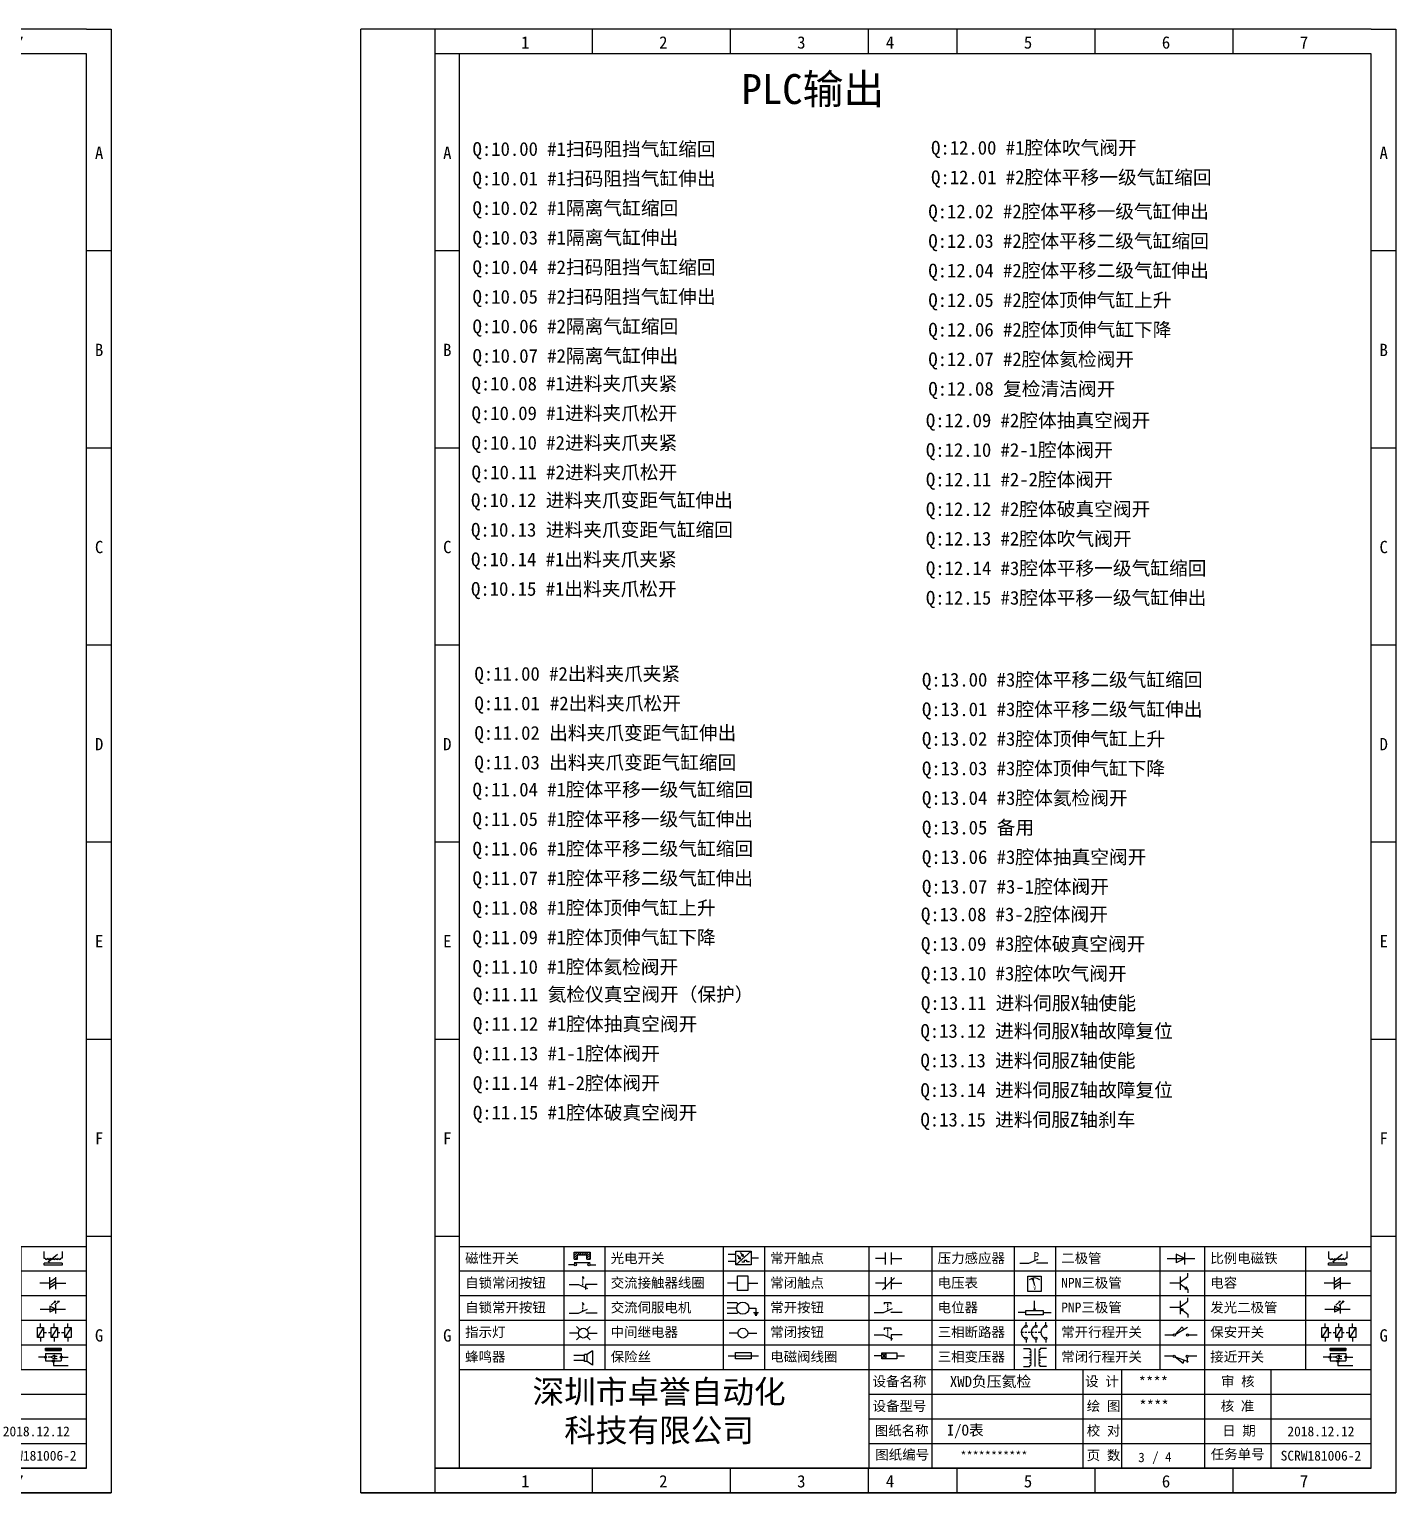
# Model space of a CAD drawing. Header units: millimetres. Extents: x -300 to 4128, y -106 to 2458.
# Drawn here: x 818.8 to 1096, y 2160.9 to 2457.9 of the extents above; entities that cross this region are included whole.
import ezdxf

# ---------------------------------------------------------------- set-up
doc = ezdxf.new("R2010")
doc.units = ezdxf.units.MM
doc.layers.add('AE_BOR', color=1, linetype='Continuous')
doc.styles.get("Standard").update_dxf_attribs({"font": ''})
doc.styles.add('汉字', font='')
doc.styles.get('Standard').set_extended_font_data('SimSun')
doc.styles.get('汉字').set_extended_font_data('新宋体')

# ---------------------------------------------------------------- blocks, each defined once
blk = doc.blocks.new('磁性开关')
at = {"linetype": 'ByBlock'}
h = blk.add_hatch(dxfattribs=at)
h.set_pattern_fill('ANSI31', color=256, scale=0.1, style=0)
h.paths.add_polyline_path([(-1910.88, -776.69), (-1910.88, -775.29), (-1907.69, -775.29), (-1907.69, -776.69), (-1908.31, -776.69), (-1908.31, -775.79), (-1910.25, -775.79), (-1910.25, -776.69)])
for p, q in [((-1910.91, -777.81), (-1912.09, -777.81)), ((-1910.88, -776.69), (-1910.88, -775.29)), ((-1910.88, -775.29), (-1907.69, -775.29)), ((-1910.88, -776.69), (-1910.25, -776.69)), ((-1910.88, -777.39), (-1907.69, -777.39)), ((-1910.25, -776.69), (-1910.25, -775.79)), ((-1910.25, -775.79), (-1908.31, -775.79)), ((-1908.31, -776.69), (-1908.31, -775.79)), ((-1908.31, -776.69), (-1907.69, -776.69)), ((-1907.69, -775.29), (-1907.69, -776.69)), ((-1907.66, -777.81), (-1906.48, -777.81))]:
    blk.add_line(p, q, dxfattribs=at)
for centre in [(-1910.68, -777.81), (-1907.88, -777.81)]:
    blk.add_circle(centre, 0.225, dxfattribs=at)
blk = doc.blocks.new('*U4')
at = {"linetype": 'ByBlock'}
for p, q in [((-1909.23, -780.45), (-1909.23, -780.67)), ((-1909.23, -780.45), (-1908.92, -780.84)), ((-1909.23, -780.84), (-1909.23, -781.05)), ((-1911.92, -782.07), (-1910.06, -782.07)), ((-1910.06, -782.07), (-1908.18, -782.88)), ((-1909.23, -781.23), (-1909.23, -781.44)), ((-1909.23, -781.61), (-1909.23, -781.83)), ((-1909.23, -782), (-1909.23, -782.21)), ((-1909.23, -782.38), (-1909.23, -782.43)), ((-1908.52, -783.07), (-1908.52, -782.07)), ((-1906.25, -782.07), (-1908.52, -782.07))]:
    blk.add_line(p, q, dxfattribs=at)
blk = doc.blocks.new('常开按钮')
at = {"linetype": 'ByBlock'}
for p, q in [((-1910.06, -787.73), (-1908.18, -786.93)), ((-1909.9, -785.68), (-1908.56, -785.68)), ((-1909.9, -785.68), (-1909.9, -786.07)), ((-1909.23, -785.68), (-1909.23, -785.89)), ((-1909.23, -786.06), (-1909.23, -786.28)), ((-1909.23, -786.45), (-1909.23, -786.67)), ((-1909.23, -786.84), (-1909.23, -787.05)), ((-1908.56, -785.68), (-1908.56, -786.07)), ((-1911.92, -787.73), (-1910.06, -787.73)), ((-1909.23, -787.22), (-1909.23, -787.38)), ((-1906.25, -787.73), (-1908.52, -787.73))]:
    blk.add_line(p, q, dxfattribs=at)
blk = doc.blocks.new('*U6')
at = {"linetype": 'ByBlock'}
for p, q in [((-1911.92, -792.89), (-1910.06, -792.89)), ((-1910.06, -792.89), (-1908.18, -792.08)), ((-1908.88, -791.17), (-1909.23, -790.71)), ((-1909.23, -790.71), (-1909.23, -790.92)), ((-1909.23, -791.09), (-1909.23, -791.31)), ((-1909.23, -791.48), (-1909.23, -791.69)), ((-1909.23, -791.86), (-1909.23, -792.08)), ((-1909.23, -792.25), (-1909.23, -792.47)), ((-1906.25, -792.89), (-1908.52, -792.89))]:
    blk.add_line(p, q, dxfattribs=at)
blk = doc.blocks.new('蜂鸣器')
at = {"linetype": 'ByBlock'}
for p, q in [((-1907.17, -795.53), (-1908.25, -796.26)), ((-1907.17, -795.53), (-1907.17, -798.41)), ((-1908.8, -796.48), (-1911.01, -796.48)), ((-1908.8, -797.46), (-1911.01, -797.46)), ((-1908.25, -796.26), (-1908.8, -796.26)), ((-1908.8, -797.68), (-1908.8, -796.26)), ((-1908.25, -797.68), (-1908.8, -797.68)), ((-1908.25, -797.68), (-1908.25, -796.26)), ((-1907.17, -798.41), (-1908.25, -797.68))]:
    blk.add_line(p, q, dxfattribs=at)
blk = doc.blocks.new('光电开关')
at = {"linetype": 'ByBlock'}
h = blk.add_hatch(dxfattribs=at)
h.set_pattern_fill('ANSI31', color=256, scale=0.01, style=0)
h.set_pattern_definition([(45, (0.172267, 0), (-0.0224506403, 0.0224506403), [])])
h.paths.add_polyline_path([(-1882.44, -776.34), (-1882.5, -775.91), (-1882.68, -776.07)])
h.paths.add_polyline_path([(-1882.86, -776.23), (-1882.44, -776.34), (-1882.68, -776.07)])
h.paths.add_polyline_path([(-1883.05, -776.88), (-1883.11, -776.45), (-1883.29, -776.61)])
h.paths.add_polyline_path([(-1883.47, -776.77), (-1883.05, -776.88), (-1883.29, -776.61)])
for p, q in [((-1884.01, -775.96), (-1885.56, -775.96)), ((-1884.01, -777.39), (-1885.56, -777.39)), ((-1880.91, -775.3), (-1884.01, -778.05)), ((-1883.75, -776.09), (-1883.05, -776.88)), ((-1883.11, -776.45), (-1883.47, -776.77)), ((-1883.05, -776.88), (-1883.47, -776.77)), ((-1883.14, -775.55), (-1882.44, -776.34)), ((-1883.05, -776.88), (-1883.11, -776.45)), ((-1882.5, -775.91), (-1882.86, -776.23)), ((-1882.44, -776.34), (-1882.86, -776.23)), ((-1882.78, -777.47), (-1882.23, -777.47)), ((-1882.44, -776.34), (-1882.5, -775.91)), ((-1882.23, -777.47), (-1882.23, -777.14)), ((-1882.23, -777.14), (-1881.78, -777.14)), ((-1881.78, -777.47), (-1881.78, -777.14)), ((-1881.23, -777.47), (-1881.78, -777.47)), ((-1879.37, -776.67), (-1880.91, -776.67))]:
    blk.add_line(p, q, dxfattribs=at)
blk.add_lwpolyline([(-1884.01, -775.3), (-1880.91, -775.3), (-1880.91, -778.05), (-1884.01, -778.05)], close=True, dxfattribs=at)
blk = doc.blocks.new('交流接触器线圈')
at = {"linetype": 'ByBlock'}
for p, q in [((-1880.82, -781.77), (-1882.87, -781.77)), ((-1878.72, -781.77), (-1876.67, -781.77))]:
    blk.add_line(p, q, dxfattribs=at)
blk.add_lwpolyline([(-1880.82, -780.28), (-1878.72, -780.28), (-1878.72, -783.26), (-1880.82, -783.26)], close=True, dxfattribs=at)
blk = doc.blocks.new('交流伺服电机')
at = {"linetype": 'ByBlock'}
for p, q in [((-1880.97, -785.75), (-1882.94, -785.75)), ((-1880.97, -786.85), (-1882.94, -786.85)), ((-1880.97, -785.75), (-1880.65, -786.03)), ((-1878.49, -786.85), (-1877.07, -786.85)), ((-1877.07, -786.85), (-1877.07, -787.72)), ((-1880.97, -787.94), (-1882.94, -787.94)), ((-1880.97, -787.94), (-1880.65, -787.67)), ((-1877.54, -787.72), (-1876.59, -787.72)), ((-1877.38, -788.01), (-1876.75, -788.01)), ((-1877.23, -788.29), (-1876.9, -788.29))]:
    blk.add_line(p, q, dxfattribs=at)
blk.add_circle((-1879.73, -786.85), 1.24, dxfattribs=at)
blk = doc.blocks.new('中间继电器')
at = {"linetype": 'ByBlock'}
for p, q in [((-1880.72, -791.92), (-1882.54, -791.92)), ((-1878.74, -791.92), (-1876.92, -791.92))]:
    blk.add_line(p, q, dxfattribs=at)
blk.add_circle((-1879.73, -791.92), 0.992, dxfattribs=at)
blk = doc.blocks.new('保险丝')
at = {"linetype": 'ByBlock'}
blk.add_line((-1882.72, -796.49), (-1876.55, -796.49), dxfattribs=at)
blk.add_lwpolyline([(-1881.2, -795.86), (-1878.06, -795.86), (-1878.06, -797.12), (-1881.2, -797.12)], close=True, dxfattribs=at)
blk = doc.blocks.new('指示灯')
at = {"linetype": 'ByBlock'}
for p, q in [((-1854.25, -776.92), (-1856.06, -776.92)), ((-1854.62, -775.59), (-1853.97, -776.23)), ((-1854.62, -778.25), (-1853.97, -777.61)), ((-1851.9, -775.59), (-1852.54, -776.23)), ((-1851.9, -778.25), (-1852.54, -777.61)), ((-1852.26, -776.92), (-1850.45, -776.92))]:
    blk.add_line(p, q, dxfattribs=at)
blk.add_circle((-1853.26, -776.92), 0.992, dxfattribs=at)
blk = doc.blocks.new('常开触点')
at = {"linetype": 'ByBlock'}
for p, q in [((-1853.82, -782.99), (-1853.82, -780.56)), ((-1852.6, -782.99), (-1852.6, -780.56)), ((-1853.82, -781.77), (-1855.88, -781.77)), ((-1852.6, -781.77), (-1850.55, -781.77))]:
    blk.add_line(p, q, dxfattribs=at)
blk = doc.blocks.new('常闭触点')
at = {"linetype": 'ByBlock'}
for p, q in [((-1853.82, -786.77), (-1855.88, -786.77)), ((-1852.01, -785.66), (-1854.43, -788.1)), ((-1853.82, -787.99), (-1853.82, -785.56)), ((-1852.6, -787.99), (-1852.6, -785.56)), ((-1852.6, -786.77), (-1850.55, -786.77))]:
    blk.add_line(p, q, dxfattribs=at)
blk = doc.blocks.new('常闭按钮')
at = {"linetype": 'ByBlock'}
for p, q in [((-1856.13, -792.28), (-1854.28, -792.28)), ((-1854.28, -792.28), (-1852.4, -793.09)), ((-1854.11, -790.83), (-1852.77, -790.83)), ((-1854.11, -790.83), (-1854.11, -791.22)), ((-1853.44, -790.83), (-1853.44, -791.04)), ((-1853.44, -791.21), (-1853.44, -791.43)), ((-1853.44, -791.6), (-1853.44, -791.82)), ((-1853.44, -791.99), (-1853.44, -792.2)), ((-1853.44, -792.37), (-1853.44, -792.53)), ((-1852.77, -790.83), (-1852.77, -791.22)), ((-1850.47, -792.28), (-1852.73, -792.28)), ((-1852.73, -792.28), (-1852.73, -793.43))]:
    blk.add_line(p, q, dxfattribs=at)
blk = doc.blocks.new('电磁阀线圈')
at = {"linetype": 'ByBlock'}
for p, q in [((-1854.61, -795.92), (-1853.75, -797.16)), ((-1853.75, -795.92), (-1854.61, -797.16)), ((-1853.75, -795.92), (-1853.75, -797.16)), ((-1854.61, -796.54), (-1856.17, -796.54)), ((-1851.53, -796.54), (-1849.97, -796.54))]:
    blk.add_line(p, q, dxfattribs=at)
blk.add_lwpolyline([(-1854.61, -795.92), (-1851.53, -795.92), (-1851.53, -797.16), (-1854.61, -797.16)], close=True, dxfattribs=at)
blk = doc.blocks.new('电容')
at = {"linetype": 'ByBlock'}
for p, q in [((-1756.08, -782.99), (-1756.08, -780.56)), ((-1754.86, -780.79), (-1756.08, -781.55)), ((-1754.86, -782.99), (-1754.86, -780.56)), ((-1756.08, -781.77), (-1758.13, -781.77)), ((-1754.86, -781.44), (-1756.08, -782.2)), ((-1754.86, -781.99), (-1756.08, -782.75)), ((-1754.86, -781.77), (-1752.81, -781.77))]:
    blk.add_line(p, q, dxfattribs=at)
blk = doc.blocks.new('电压表')
at = {"linetype": 'ByBlock'}
for p, q in [((-1814.84, -780.75), (-1814.91, -781.13)), ((-1814.6, -781.05), (-1814.91, -781.13)), ((-1814.84, -780.75), (-1814.46, -782.26)), ((-1814.84, -780.75), (-1814.6, -781.05))]:
    blk.add_line(p, q, dxfattribs=at)
blk.add_lwpolyline([(-1815.84, -780.34), (-1813.07, -780.34), (-1813.07, -783.49), (-1815.84, -783.49)], close=True, dxfattribs=at)
blk.add_arc((-1814.46, -782.26), 1.56, 46.8313, 133.1687, dxfattribs=at)
at = {"linetype": 'ByBlock', "insert": (-1814.7, -782.39), "char_height": 0.75, "width": 0.6768, "attachment_point": 1}
blk.add_mtext('V', dxfattribs=at)
blk = doc.blocks.new('电位器')
at = {"linetype": 'ByBlock'}
for p, q in [((-1814.45, -787.3), (-1814.62, -786.96)), ((-1814.62, -786.96), (-1814.27, -786.96)), ((-1814.45, -787.3), (-1814.45, -785.39)), ((-1814.45, -787.3), (-1814.27, -786.96)), ((-1816.21, -787.75), (-1817.79, -787.75)), ((-1812.68, -787.75), (-1811.1, -787.75))]:
    blk.add_line(p, q, dxfattribs=at)
blk.add_lwpolyline([(-1816.21, -787.3), (-1812.68, -787.3), (-1812.68, -788.2), (-1816.21, -788.2)], close=True, dxfattribs=at)
blk = doc.blocks.new('三相断路器')
at = {"linetype": 'ByBlock'}
for p, q in [((-1816.17, -790.33), (-1816.17, -789.7)), ((-1814.17, -790.33), (-1814.17, -789.7)), ((-1812.18, -790.33), (-1812.18, -789.7)), ((-1817.14, -791.74), (-1816.72, -791.74)), ((-1816.45, -791.74), (-1816.03, -791.74)), ((-1815.76, -791.74), (-1815.34, -791.74)), ((-1815.07, -791.74), (-1814.65, -791.74)), ((-1814.38, -791.74), (-1813.96, -791.74)), ((-1813.69, -791.74), (-1813.27, -791.74)), ((-1816.17, -793.19), (-1816.17, -793.83)), ((-1814.17, -793.19), (-1814.17, -793.83)), ((-1812.18, -793.19), (-1812.18, -793.83))]:
    blk.add_line(p, q, dxfattribs=at)
for centre in [(-1816.17, -790.55), (-1816.17, -792.98), (-1814.17, -790.55), (-1814.17, -792.98), (-1812.18, -790.55), (-1812.18, -792.98)]:
    blk.add_circle(centre, 0.219, dxfattribs=at)
for centre in [(-1815.81, -791.74), (-1813.82, -791.74), (-1811.83, -791.74)]:
    blk.add_arc(centre, 1.32, 115.5791, 244.4209, dxfattribs=at)
blk = doc.blocks.new('三相变压器')
at = {"linetype": 'ByBlock'}
for p, q in [((-1816.69, -795.03), (-1815.37, -795.03)), ((-1815.37, -795.03), (-1815.37, -795.24)), ((-1814.34, -798.7), (-1814.34, -795.04)), ((-1812, -795.03), (-1813.32, -795.03)), ((-1813.32, -795.03), (-1813.32, -795.24)), ((-1816.69, -796.87), (-1815.37, -796.87)), ((-1816.69, -798.71), (-1815.37, -798.71)), ((-1815.37, -798.71), (-1815.37, -798.5)), ((-1812, -796.87), (-1813.32, -796.87)), ((-1813.32, -798.71), (-1813.32, -798.5)), ((-1812, -798.71), (-1813.32, -798.71))]:
    blk.add_line(p, q, dxfattribs=at)
for centre, start, end in [((-1815.37, -795.51), 270, 90), ((-1815.37, -796.06), 270, 90), ((-1813.32, -795.51), 90, 270), ((-1813.32, -796.06), 90, 270), ((-1815.37, -796.6), 270, 90), ((-1815.37, -797.14), 270, 90), ((-1815.37, -797.68), 270, 90), ((-1815.37, -798.23), 270, 90), ((-1813.32, -796.6), 90, 270), ((-1813.32, -797.14), 90, 270), ((-1813.32, -797.68), 90, 270), ((-1813.32, -798.23), 90, 270)]:
    blk.add_arc(centre, 0.271, start, end, dxfattribs=at)
blk = doc.blocks.new('二极管')
at = {"linetype": 'ByBlock'}
for p, q in [((-1787.52, -776.77), (-1781.92, -776.77)), ((-1783.97, -776.77), (-1785.69, -775.9)), ((-1785.69, -775.9), (-1785.69, -777.65)), ((-1783.97, -776.77), (-1785.69, -777.65)), ((-1783.97, -777.99), (-1783.97, -775.56))]:
    blk.add_line(p, q, dxfattribs=at)
blk = doc.blocks.new('NPN三极管')
at = {"linetype": 'ByBlock'}
for p, q in [((-1785.73, -780.61), (-1785.73, -783.32)), ((-1785.73, -781.82), (-1784.15, -780.66)), ((-1784.15, -780.66), (-1784.15, -779.98)), ((-1785.73, -781.97), (-1787.81, -781.97)), ((-1785.73, -782.11), (-1784.15, -783.27)), ((-1784.41, -782.73), (-1784.74, -783.18)), ((-1784.15, -783.27), (-1784.74, -783.18)), ((-1784.15, -783.27), (-1784.41, -782.73)), ((-1784.15, -783.27), (-1784.15, -783.96))]:
    blk.add_line(p, q, dxfattribs=at)
blk = doc.blocks.new('发光二极管')
at = {"linetype": 'ByBlock'}
for p, q in [((-1758.01, -786.77), (-1752.89, -786.77)), ((-1754.84, -786.77), (-1756.04, -786.16)), ((-1756.04, -786.16), (-1756.04, -787.39)), ((-1754.84, -786.77), (-1756.04, -787.39)), ((-1755.78, -785.92), (-1754.89, -785.14)), ((-1754.89, -785.14), (-1755.2, -785.22)), ((-1755.2, -785.22), (-1755.01, -785.43)), ((-1755.08, -785.92), (-1754.18, -785.14)), ((-1754.89, -785.14), (-1755.01, -785.43)), ((-1754.84, -787.63), (-1754.84, -785.92)), ((-1754.18, -785.14), (-1754.49, -785.22)), ((-1754.49, -785.22), (-1754.31, -785.43)), ((-1754.18, -785.14), (-1754.31, -785.43))]:
    blk.add_line(p, q, dxfattribs=at)
blk = doc.blocks.new('PNP三极管')
at = {"linetype": 'ByBlock'}
for p, q in [((-1784.9, -786.74), (-1786.98, -786.74)), ((-1784.9, -785.38), (-1784.9, -788.09)), ((-1784.9, -786.59), (-1783.32, -785.43)), ((-1784.9, -786.88), (-1783.32, -788.04)), ((-1784.9, -786.88), (-1784.31, -786.97)), ((-1784.9, -786.88), (-1784.64, -787.42)), ((-1784.31, -786.97), (-1784.64, -787.42)), ((-1783.32, -785.43), (-1783.32, -784.75)), ((-1783.32, -788.04), (-1783.32, -788.73))]:
    blk.add_line(p, q, dxfattribs=at)
blk = doc.blocks.new('常开行程开关')
at = {"linetype": 'ByBlock'}
for p, q in [((-1786.29, -792.3), (-1788.01, -792.3)), ((-1785.89, -792.17), (-1784.52, -790.62)), ((-1785.89, -792.17), (-1783.43, -790.72)), ((-1784.52, -790.62), (-1784.19, -791.17)), ((-1781.48, -792.3), (-1783.21, -792.3))]:
    blk.add_line(p, q, dxfattribs=at)
for centre in [(-1786.07, -792.3), (-1783.42, -792.3)]:
    blk.add_circle(centre, 0.219, dxfattribs=at)
blk = doc.blocks.new('常闭行程开关')
at = {"linetype": 'ByBlock'}
for p, q in [((-1786.34, -796.62), (-1788.07, -796.62)), ((-1785.93, -796.72), (-1783.25, -797.7)), ((-1785.93, -796.72), (-1784.3, -798)), ((-1784.3, -798), (-1784.08, -797.4)), ((-1783.48, -796.84), (-1783.48, -797.85)), ((-1781.54, -796.62), (-1783.26, -796.62))]:
    blk.add_line(p, q, dxfattribs=at)
for centre in [(-1786.12, -796.62), (-1783.48, -796.62)]:
    blk.add_circle(centre, 0.219, dxfattribs=at)
blk = doc.blocks.new('比例电磁阀')
at = {"linetype": 'ByBlock'}
for p, q in [((-1757.26, -775.38), (-1757.26, -776.71)), ((-1757.26, -776.71), (-1757.05, -776.71)), ((-1753.6, -777.73), (-1757.25, -777.73)), ((-1757.25, -778.13), (-1757.25, -777.73)), ((-1753.6, -778.13), (-1757.25, -778.13)), ((-1754.5, -775.98), (-1756.35, -777.44)), ((-1756.35, -777.44), (-1756.25, -777.25)), ((-1756.35, -777.44), (-1756.15, -777.38)), ((-1756.15, -777.38), (-1756.25, -777.25)), ((-1753.58, -776.71), (-1753.8, -776.71)), ((-1753.6, -777.73), (-1753.6, -778.13)), ((-1753.58, -775.38), (-1753.58, -776.71))]:
    blk.add_line(p, q, dxfattribs=at)
for centre in [(-1756.78, -776.71), (-1756.24, -776.71), (-1755.7, -776.71), (-1755.15, -776.71), (-1754.61, -776.71), (-1754.07, -776.71)]:
    blk.add_arc(centre, 0.271, 180, 0, dxfattribs=at)
blk = doc.blocks.new('保安开关')
at = {"linetype": 'ByBlock'}
for p, q in [((-1757.96, -790.79), (-1757.96, -789.97)), ((-1755.17, -790.79), (-1755.17, -789.97)), ((-1752.39, -790.79), (-1752.39, -789.97)), ((-1757.33, -790.79), (-1758.6, -792.81)), ((-1757.96, -792.81), (-1757.96, -793.62)), ((-1757.33, -791.8), (-1756.72, -791.8)), ((-1756.35, -791.8), (-1755.89, -791.8)), ((-1754.54, -790.79), (-1755.81, -792.81)), ((-1755.17, -792.81), (-1755.17, -793.62)), ((-1754.52, -791.8), (-1754.06, -791.8)), ((-1753.69, -791.8), (-1753.08, -791.8)), ((-1751.75, -790.79), (-1753.02, -792.81)), ((-1752.39, -792.81), (-1752.39, -793.62))]:
    blk.add_line(p, q, dxfattribs=at)
for points in [[(-1758.6, -790.79), (-1757.33, -790.79), (-1757.33, -792.81), (-1758.6, -792.81)], [(-1755.81, -790.79), (-1754.54, -790.79), (-1754.54, -792.81), (-1755.81, -792.81)], [(-1753.02, -790.79), (-1751.75, -790.79), (-1751.75, -792.81), (-1753.02, -792.81)]]:
    blk.add_lwpolyline(points, close=True, dxfattribs=at)
blk = doc.blocks.new('接近开关')
at = {"linetype": 'ByBlock'}
h = blk.add_hatch(dxfattribs=at)
h.set_pattern_fill('ANSI31', color=256, scale=0.01, style=0)
h.set_pattern_definition([(45, (-89.131516, -30.795668), (-0.0224506403, 0.0224506403), [])])
h.paths.add_polyline_path([(-1516.96, -1123.35), (-1516.96, -1122.85), (-1513.76, -1122.85), (-1513.76, -1123.35)])
for p, q in [((-1517.18, -1124.71), (-1518.36, -1124.71)), ((-1516.96, -1123.35), (-1516.96, -1122.85)), ((-1516.96, -1122.85), (-1513.76, -1122.85)), ((-1516.96, -1123.35), (-1513.76, -1123.35)), ((-1516.96, -1123.95), (-1513.76, -1123.95)), ((-1516.96, -1123.95), (-1516.96, -1125.47)), ((-1516.96, -1125.47), (-1513.76, -1125.47)), ((-1515.91, -1124.71), (-1516.45, -1124.71)), ((-1515.11, -1124.31), (-1515.91, -1124.71)), ((-1515.11, -1125.11), (-1515.91, -1124.71)), ((-1515.33, -1124.53), (-1515.17, -1124.53)), ((-1515.33, -1124.88), (-1515.17, -1124.88)), ((-1515.25, -1124.45), (-1515.25, -1124.61)), ((-1515.11, -1124.31), (-1515.11, -1125.11)), ((-1515.11, -1124.48), (-1514.58, -1124.48)), ((-1515.11, -1124.94), (-1514.58, -1124.94)), ((-1513.76, -1122.85), (-1513.76, -1123.35)), ((-1513.76, -1123.95), (-1513.76, -1125.47)), ((-1513.54, -1124.71), (-1512.36, -1124.71)), ((-1515.36, -1125.69), (-1515.36, -1126.36)), ((-1515.36, -1126.36), (-1512.36, -1126.36))]:
    blk.add_line(p, q, dxfattribs=at)
for centre in [(-1516.96, -1124.71), (-1515.36, -1125.47), (-1513.76, -1124.71)]:
    blk.add_circle(centre, 0.225, dxfattribs=at)
blk = doc.blocks.new('压力感应器')
at = {"linetype": 'ByBlock'}
for p, q in [((-1817.44, -777.73), (-1815.59, -777.73)), ((-1815.59, -777.73), (-1813.71, -776.93)), ((-1811.78, -777.73), (-1814.05, -777.73))]:
    blk.add_line(p, q, dxfattribs=at)
at = {"linetype": 'ByBlock', "insert": (-1814.65, -775.48), "char_height": 1.68, "width": 1.2242, "attachment_point": 1}
blk.add_mtext('{\\fNSimSun|b0|i0|c134|p49;P}', dxfattribs=at)
blk = doc.blocks.new('卓誉电控竖A4')
at = {"color": 7, "linetype": 'ByBlock'}
for p, q in [((32.23, 25.4), (32.23, -271.6)), ((222.23, 20.4), (32.23, 20.4)), ((37.23, 20.4), (37.23, -266.6)), ((222.23, -266.6), (32.23, -266.6)), ((32.23, -266.6), (222.23, -266.6))]:
    blk.add_line(p, q, dxfattribs=at)
for points in [[(64.23, 20.4), (64.23, 25.4)], [(92.23, 20.4), (92.23, 25.4)], [(120.23, 20.4), (120.23, 25.4)], [(138.23, 20.4), (138.23, 25.4)], [(166.23, 20.4), (166.23, 25.4)], [(194.23, 20.4), (194.23, 25.4)], [(42.23, 20.4), (37.23, 20.4)], [(42.23, 20.4), (37.23, 20.4)], [(222.23, -266.6), (222.23, 20.4)], [(37.23, -19.6), (32.23, -19.6)], [(227.23, -19.6), (222.23, -19.6)], [(37.23, -59.6), (32.23, -59.6)], [(227.23, -59.6), (222.23, -59.6)], [(37.23, -99.6), (32.23, -99.6)], [(227.23, -99.6), (222.23, -99.6)], [(37.23, -139.6), (32.23, -139.6)], [(227.23, -139.6), (222.23, -139.6)], [(37.23, -179.6), (32.23, -179.6)], [(227.23, -179.6), (222.23, -179.6)], [(37.23, -219.6), (32.23, -219.6)], [(227.23, -219.6), (222.23, -219.6)], [(37.23, -221.6), (222.23, -221.6)], [(58.42, -221.6), (58.42, -246.6)], [(66.75, -221.6), (66.75, -246.6)], [(90.79, -221.6), (90.79, -246.6)], [(99.12, -221.6), (99.12, -246.6)], [(120.32, -221.6), (120.32, -266.6)], [(133.11, -221.6), (133.11, -266.6)], [(149.84, -221.6), (149.84, -246.6)], [(158.17, -221.6), (158.17, -246.6)], [(179.37, -221.6), (179.37, -246.6)], [(188.42, -221.6), (188.42, -246.6)], [(208.9, -221.6), (208.9, -246.6)], [(37.23, -226.6), (222.23, -226.6)], [(37.23, -231.6), (222.23, -231.6)], [(37.23, -236.6), (222.23, -236.6)], [(37.23, -241.6), (222.23, -241.6)], [(37.23, -246.6), (222.23, -246.6)], [(163.75, -246.6), (163.75, -266.6)], [(171.56, -246.6), (171.56, -266.6)], [(188.42, -246.6), (188.42, -266.6)], [(201.87, -246.73), (201.87, -266.73)], [(120.32, -251.6), (222.23, -251.6)], [(120.32, -256.6), (222.23, -256.6)], [(120.32, -261.6), (222.23, -261.6)], [(64.23, -271.6), (64.23, -266.6)], [(92.23, -271.6), (92.23, -266.6)], [(120.23, -271.6), (120.23, -266.6)], [(138.23, -271.6), (138.23, -266.6)], [(166.23, -271.6), (166.23, -266.6)], [(194.23, -271.6), (194.23, -266.6)]]:
    blk.add_lwpolyline(points, dxfattribs=at)
at = {"layer": 'AE_BOR', "color": 7, "linetype": 'ByBlock'}
for p, q in [((17.23, -271.6), (17.23, 25.4)), ((37.23, 25.4), (17.23, 25.4)), ((222.23, 25.4), (37.23, 25.4)), ((222.23, 25.4), (227.23, 25.4)), ((227.23, 25.4), (227.23, -271.6)), ((227.23, -271.6), (17.23, -271.6)), ((17.23, -271.6), (227.23, -271.6))]:
    blk.add_line(p, q, dxfattribs=at)
at = {"color": 7, "linetype": 'ByBlock'}
for name, p in [('光电开关', (1977.33, 552.7)), ('光电开关', (1977.33, 552.7)), ('比例电磁阀', (1970.86, 552.7)), ('磁性开关', (1971.44, 552.49)), ('常开触点', (1977.55, 557.7)), ('压力感应器', (1968.39, 552.7)), ('二极管', (1968.39, 552.7)), ('*U4', (1971.44, 552.7)), ('交流接触器线圈', (1974.49, 552.7)), ('常闭触点', (1977.55, 557.7)), ('电压表', (1968.39, 552.7)), ('NPN三极管', (1969.21, 552.92)), ('电容', (1970.86, 552.7)), ('*U6', (1971.44, 557.7)), ('交流伺服电机', (1974.49, 552.7)), ('常开按钮', (2033.33, 552.7)), ('电位器', (1968.39, 552.7)), ('PNP三极管', (1968.39, 552.7)), ('发光二极管', (1970.86, 552.41)), ('三相断路器', (1968.39, 552.7)), ('保安开关', (1970.86, 552.7)), ('指示灯', (1915.65, 537.7)), ('中间继电器', (1974.49, 552.7)), ('常闭按钮', (1977.55, 552.7)), ('常开行程开关', (1968.39, 552.7)), ('蜂鸣器', (1971.44, 552.7)), ('保险丝', (1974.49, 552.7)), ('电磁阀线圈', (1977.55, 552.7)), ('三相变压器', (1968.39, 552.7)), ('接近开关', (1730.87, 880.61)), ('常闭行程开关', (1968.39, 552.7))]:
    blk.add_blockref(name, p, dxfattribs=at)
at = {"color": 7, "linetype": 'ByBlock', "char_height": 2.5, "attachment_point": 1}
for s, insert, width in [('{\\fKaiTi_GB2312|b0|i0|c134|p0;1}', (49.77, 23.97), 11.7517), ('{\\fKaiTi_GB2312|b0|i0|c134|p0;2}', (77.77, 23.97), 11.7517), ('{\\fKaiTi_GB2312|b0|i0|c134|p0;3}', (105.77, 23.97), 11.7517), ('{\\fKaiTi_GB2312|b0|i0|c134|p0;4}', (123.77, 23.97), 11.7517), ('{\\fKaiTi_GB2312|b0|i0|c134|p0;5}', (151.77, 23.97), 11.7517), ('{\\fKaiTi_GB2312|b0|i0|c134|p0;6}', (179.77, 23.97), 11.7517), ('{\\fKaiTi_GB2312|b0|i0|c134|p0;7}', (207.77, 23.97), 11.7517), ('{\\fKaiTi_GB2312|b0|i0|c134|p0;A}', (33.94, 1.57), 5), ('{\\fKaiTi_GB2312|b0|i0|c134|p0;A}', (223.94, 1.57), 5), ('{\\fKaiTi_GB2312|b0|i0|c134|p0;B}', (33.94, -38.43), 5), ('{\\fKaiTi_GB2312|b0|i0|c134|p0;B}', (223.94, -38.43), 5), ('{\\fKaiTi_GB2312|b0|i0|c134|p0;C}', (33.94, -78.43), 5), ('{\\fKaiTi_GB2312|b0|i0|c134|p0;C}', (223.94, -78.43), 5), ('{\\fKaiTi_GB2312|b0|i0|c134|p0;D}', (33.94, -118.43), 5), ('{\\fKaiTi_GB2312|b0|i0|c134|p0;D}', (223.94, -118.43), 5), ('{\\fKaiTi_GB2312|b0|i0|c134|p0;E}', (33.94, -158.43), 5), ('{\\fKaiTi_GB2312|b0|i0|c134|p0;E}', (223.94, -158.43), 5), ('{\\fKaiTi_GB2312|b0|i0|c134|p0;F}', (33.94, -198.43), 5), ('{\\fKaiTi_GB2312|b0|i0|c134|p0;F}', (223.94, -198.43), 5), ('{\\fKaiTi_GB2312|b0|i0|c134|p0;G}', (33.94, -238.43), 5), ('{\\fKaiTi_GB2312|b0|i0|c134|p0;G}', (223.94, -238.43), 5), ('{\\fKaiTi_GB2312|b0|i0|c134|p0;1}', (49.77, -268.03), 11.7517), ('{\\fKaiTi_GB2312|b0|i0|c134|p0;2}', (77.77, -268.03), 11.7517), ('{\\fKaiTi_GB2312|b0|i0|c134|p0;3}', (105.77, -268.03), 11.7517), ('{\\fKaiTi_GB2312|b0|i0|c134|p0;4}', (123.77, -268.03), 11.7517), ('{\\fKaiTi_GB2312|b0|i0|c134|p0;5}', (151.77, -268.03), 11.7517), ('{\\fKaiTi_GB2312|b0|i0|c134|p0;6}', (179.77, -268.03), 11.7517), ('{\\fKaiTi_GB2312|b0|i0|c134|p0;7}', (207.77, -268.03), 11.7517)]:
    blk.add_mtext(s, dxfattribs=dict(at, insert=insert, width=width))
at = {"color": 7, "char_height": 2, "attachment_point": 1, "style": '汉字'}
for s, insert in [('{\\fKaiTi_GB2312|b0|i0|c134|p49;磁性开关}', (38.41, -223)), ('{\\fKaiTi_GB2312|b0|i0|c134|p49;光电开关}', (67.94, -223)), ('{\\fKaiTi_GB2312|b0|i0|c134|p49;常开触点}', (100.31, -223)), ('{\\fKaiTi_GB2312|b0|i0|c134|p49;压力感应器}', (134.29, -223)), ('{\\fKaiTi_GB2312|b0|i0|c134|p49;二极管}', (159.36, -223)), ('{\\fKaiTi_GB2312|b0|i0|c134|p49;比例电磁铁}', (189.6, -223)), ('{\\fKaiTi_GB2312|b0|i0|c134|p49;自锁常闭按钮}', (38.41, -228)), ('{\\fKaiTi_GB2312|b0|i0|c134|p49;交流接触器线圈}', (67.94, -228)), ('{\\fKaiTi_GB2312|b0|i0|c134|p49;常闭触点}', (100.31, -228)), ('{\\fKaiTi_GB2312|b0|i0|c134|p49;电压表}', (134.29, -228)), ('{\\fKaiTi_GB2312|b0|i0|c134|p49;NPN三极管}', (159.36, -228)), ('{\\fKaiTi_GB2312|b0|i0|c134|p49;电容}', (189.6, -228)), ('{\\fKaiTi_GB2312|b0|i0|c134|p49;自锁常开按钮}', (38.41, -233)), ('{\\fKaiTi_GB2312|b0|i0|c134|p49;交流伺服电机}', (67.94, -233)), ('{\\fKaiTi_GB2312|b0|i0|c134|p49;常开按钮}', (100.31, -233)), ('{\\fKaiTi_GB2312|b0|i0|c134|p49;电位器}', (134.29, -233)), ('{\\fKaiTi_GB2312|b0|i0|c134|p49;PNP三极管}', (159.36, -233)), ('{\\fKaiTi_GB2312|b0|i0|c134|p49;发光二极管}', (189.6, -233)), ('{\\fKaiTi_GB2312|b0|i0|c134|p49;指示灯}', (38.41, -238)), ('{\\fKaiTi_GB2312|b0|i0|c134|p49;中间继电器}', (67.94, -238)), ('{\\fKaiTi_GB2312|b0|i0|c134|p49;常闭按钮}', (100.31, -238)), ('{\\fKaiTi_GB2312|b0|i0|c134|p49;三相断路器}', (134.29, -238)), ('{\\fKaiTi_GB2312|b0|i0|c134|p49;常开行程开关}', (159.36, -238)), ('{\\fKaiTi_GB2312|b0|i0|c134|p49;保安开关}', (189.6, -238)), ('{\\fKaiTi_GB2312|b0|i0|c134|p49;蜂鸣器}', (38.41, -243)), ('{\\fKaiTi_GB2312|b0|i0|c134|p49;保险丝}', (67.94, -243)), ('{\\fKaiTi_GB2312|b0|i0|c134|p49;电磁阀线圈}', (100.31, -243)), ('{\\fKaiTi_GB2312|b0|i0|c134|p49;三相变压器}', (134.29, -243)), ('{\\fKaiTi_GB2312|b0|i0|c134|p49;常闭行程开关}', (159.36, -243)), ('{\\fKaiTi_GB2312|b0|i0|c134|p49;接近开关}', (189.6, -243)), ('{\\fKaiTi_GB2312|b0|i0|c134|p0;设备名称}', (121.08, -248)), ('{\\fKaiTi_GB2312|b0|i0|c134|p0;设 计}', (164.21, -248)), ('{\\fKaiTi_GB2312|b0|i0|c134|p0;审 核}', (191.78, -248)), ('{\\fKaiTi_GB2312|b0|i0|c134|p0;设备型号}', (121.08, -253)), ('{\\fKaiTi_GB2312|b0|i0|c134|p0;绘 图}', (164.54, -253)), ('{\\fKaiTi_GB2312|b0|i0|c134|p0;核 准}', (191.71, -253)), ('{\\fKaiTi_GB2312|b0|i0|c134|p0;图纸名称}', (121.53, -258)), ('{\\fKaiTi_GB2312|b0|i0|c134|p0;校 对}', (164.54, -258)), ('{\\fKaiTi_GB2312|b0|i0|c134|p0;日 期}', (192.02, -258)), ('{\\fKaiTi_GB2312|b0|i0|c134|p0;图纸编号}', (121.63, -262.88)), ('{\\fKaiTi_GB2312|b0|i0|c134|p0;页 数}', (164.54, -263)), ('{\\fKaiTi_GB2312|b0|i0|c134|p0;任务单号}', (189.69, -262.8))]:
    blk.add_mtext(s, dxfattribs=dict(at, insert=insert))
at = {"color": 7, "lineweight": -2}
for s, insert, char_height, width, attachment_point in [('\\pxqc;深圳市卓誉自动化\\P科技有限公司', (49.06, -248.74), 4.7064, 57.4048, 1), ('\\pxqc;{\\f宋体|b0|i0|c134|p2;\\C256;***********}', (145.7, -264.1), 1.8182, 30.6409, 5)]:
    blk.add_mtext(s, dxfattribs=dict(at, insert=insert, char_height=char_height, width=width, attachment_point=attachment_point))
at = {"color": 7, "insert": (136.76, -247.93), "char_height": 2.2, "width": 30.1279, "attachment_point": 1, "style": '汉字'}
blk.add_mtext('XWD负压氦检', dxfattribs=at)
at = {"color": 7}
for s, insert, char_height, width, attachment_point in [('****', (175.06, -248), 2.2, 11.5284, 1), ('****', (175.19, -252.82), 2.2, 11.8367, 1), ('{\\fKaiTi_GB2312|b0|i0|c134|p49;I/O表}', (136.14, -257.81), 2.2, 19.1254, 1), ('\\pxqc;{\\fKaiTi_GB2312|b0|i0|c134|p49;2018.12.12}', (212.05, -259.17), 2, 20.3537, 5), ('{\\fKaiTi_GB2312|b0|i0|c134|p49;/ 4}', (177.82, -263.37), 1.92, 6.0997, 1), ('\\pxqc;{\\fKaiTi_GB2312|b0|i0|c134|p49;SCRW181006-2}', (212.05, -264.1), 2, 20.3537, 5)]:
    blk.add_mtext(s, dxfattribs=dict(at, insert=insert, char_height=char_height, width=width, attachment_point=attachment_point))

msp = doc.modelspace()

# ---------------------------------------------------------------- block references
at = {"color": 7}
for p in [(608.154, 2432.503), (868.801, 2432.503)]:
    msp.add_blockref('卓誉电控竖A4', p, dxfattribs=at)

# ---------------------------------------------------------------- texts
msp.add_text('3', height=1.92, dxfattribs=at).set_placement((1043.791, 2167.107))
at = {"color": 7, "attachment_point": 1}
for s, insert, char_height, width in [('{\\fKaiTi_GB2312|b0|i0|c134|p49;\\C7;PLC\\fSimSun|b0|i0|c134|p2;输出}', (963.281, 2448.803), 6.075, 719.83479), ('{\\H0.91667x;Q:10.00 #1扫码阻挡气缸缩回}', (908.718, 2434.997), 3.0375, 359.91739), ('{\\H0.91667x;Q:12.00 #1腔体吹气阀开}', (1001.749, 2435.246), 3.0375, 359.91739), ('{\\H0.91667x;Q:10.01 #1扫码阻挡气缸伸出}', (908.718, 2428.997), 3.0375, 359.91739), ('{\\H0.91667x;Q:12.01 #2腔体平移一级气缸缩回}', (1001.749, 2429.246), 3.0375, 359.91739), ('{\\H0.91667x;Q:10.02 #1隔离气缸缩回}', (908.718, 2422.997), 3.0375, 359.91739), ('{\\H0.91667x;Q:12.02 #2腔体平移一级气缸伸出}', (1001.195, 2422.324), 3.0375, 359.91739), ('{\\H0.91667x;Q:10.03 \\H1.000005x;#1隔离气缸伸出}', (908.718, 2416.997), 3.0375, 359.91739), ('{\\H0.91667x;Q:12.03 #2腔体平移二级气缸缩回}', (1001.195, 2416.324), 3.0375, 359.91739), ('{\\H0.91667x;Q:10.04 #2扫码阻挡气缸缩回}', (908.718, 2410.997), 3.0375, 359.91739), ('{\\H0.91667x;Q:12.04 #2腔体平移二级气缸伸出}', (1001.195, 2410.324), 3.0375, 359.91739), ('{\\H0.91667x;Q:10.05 \\H1.000005x;#2扫码阻挡气缸伸出}', (908.718, 2404.997), 3.0375, 359.91739), ('{\\H0.91667x;Q:12.05 #2腔体顶伸气缸上升}', (1001.195, 2404.324), 3.0375, 359.91739), ('{\\H0.91667x;Q:10.06 #2隔离气缸缩回}', (908.718, 2398.997), 3.0375, 359.91739), ('{\\H0.91667x;Q:12.06 #2腔体顶伸气缸下降}', (1001.195, 2398.324), 3.0375, 359.91739), ('{\\H0.91667x;Q:10.07\\H1.000005x; #2隔离气缸伸出}', (908.718, 2392.997), 3.0375, 359.91739), ('{\\H0.91667x;Q:12.07 #2腔体氦检阀开}', (1001.195, 2392.324), 3.0375, 359.91739), ('{\\H0.91667x;Q:10.08 #1进料夹爪夹紧}', (908.515, 2387.374), 3.0375, 359.91739), ('{\\H0.91667x;Q:12.08 复检清洁阀开}', (1001.195, 2386.324), 3.0375, 359.91739), ('{\\H0.91667x;Q:10.09 #1进料夹爪松开}', (908.515, 2381.374), 3.0375, 359.91739), ('{\\H0.91667x;Q:12.09 #2腔体抽真空阀开}', (1000.706, 2379.912), 3.0375, 359.91739), ('{\\H0.91667x;Q:10\\H1.000005x;.10 #2进料夹爪夹紧}', (908.515, 2375.374), 3.0375, 359.91739), ('{\\H0.91667x;Q:12.10 #2-1腔体阀开}', (1000.706, 2373.912), 3.0375, 359.91739), ('{\\H0.91667x;Q:10.11 \\H1.000005x;#2进料夹爪松开}', (908.515, 2369.374), 3.0375, 359.91739), ('{\\H0.91667x;Q:12.11 #2-2腔体阀开}', (1000.706, 2367.912), 3.0375, 359.91739), ('{\\H0.91667x;Q:10.1\\H1.000005x;2 进料夹爪变距气缸伸出}', (908.406, 2363.716), 3.0375, 359.91739), ('{\\H0.91667x;Q:12.12 #2腔体破真空阀开}', (1000.706, 2361.912), 3.0375, 359.91739), ('{\\H0.91667x;Q:10.13 进料夹爪变距气缸缩回}', (908.406, 2357.716), 3.0375, 359.91739), ('{\\H0.91667x;Q:12.13 #2腔体吹气阀开}', (1000.706, 2355.912), 3.0375, 359.91739), ('{\\H0.91667x;Q:10.14 \\H1.000005x;#1出料夹爪夹紧}', (908.406, 2351.716), 3.0375, 359.91739), ('{\\H0.91667x;Q:12.14 #3腔体平移一级气缸缩回}', (1000.706, 2349.912), 3.0375, 359.91739), ('{\\H0.91667x;Q:10.15 \\H1.000005x;#1出料夹爪松开}', (908.406, 2345.716), 3.0375, 359.91739), ('{\\H0.91667x;Q:12.15 #3腔体平移一级气缸伸出}', (1000.706, 2343.912), 3.0375, 359.91739), ('{\\H0.91667x;Q:11.00 \\H1.000005x;#2出料夹爪夹紧}', (909.097, 2328.487), 3.0375, 359.91739), ('{\\H0.91667x;Q:13.00 #3腔体平移二级气缸缩回}', (999.907, 2327.288), 3.0375, 359.91739), ('{\\H0.91667x;Q:11.01\\H1.090905x; \\H0.916675x;#2出料夹爪松开}', (909.097, 2322.487), 3.0375, 359.91739), ('{\\H0.91667x;Q:13.01 #3腔体平移二级气缸伸出}', (999.907, 2321.288), 3.0375, 359.91739), ('{\\H0.91667x;Q:11.02 \\H1.000005x;出料夹爪变距气缸伸出}', (909.097, 2316.487), 3.0375, 359.91739), ('{\\H0.91667x;Q:13.02 #3腔体顶伸气缸上升}', (999.907, 2315.288), 3.0375, 359.91739), ('{\\H0.91667x;Q:11.03 \\H1.000005x;出料夹爪变距气缸缩回}', (909.097, 2310.487), 3.0375, 359.91739), ('{\\H0.91667x;Q:13.03 #3腔体顶伸气缸下降}', (999.907, 2309.288), 3.0375, 359.91739), ('{\\H0.91667x;Q:11.04 \\H1.000005x;#1腔体平移一级气缸缩回}', (908.718, 2304.997), 3.0375, 359.91739), ('{\\H0.91667x;Q:13.04 #3腔体氦检阀开}', (999.907, 2303.288), 3.0375, 359.91739), ('{\\H0.91667x;Q:11.05 \\H1.000005x;#1腔体平移一级气缸伸出}', (908.718, 2298.997), 3.0375, 359.91739), ('{\\H0.91667x;Q:13.05 备用 }', (999.907, 2297.288), 3.0375, 359.91739), ('{\\H0.91667x;Q:11.06 \\H1.000005x;#1腔体平移二级气缸缩回}', (908.718, 2292.997), 3.0375, 359.91739), ('{\\H0.91667x;Q:13.06 #3腔体抽真空阀开}', (999.907, 2291.288), 3.0375, 359.91739), ('{\\H0.91667x;Q:11.07 \\H1.000005x;#1腔体平移二级气缸伸出}', (908.718, 2286.997), 3.0375, 359.91739), ('{\\H0.91667x;Q:13.07 #3-1腔体阀开}', (999.907, 2285.288), 3.0375, 359.91739), ('{\\H0.91667x;Q:11.08 \\H1.000005x;#1腔体顶伸气缸上升}', (908.718, 2280.997), 3.0375, 359.91739), ('{\\H0.91667x;Q:13.08 #3-2腔体阀开}', (999.704, 2279.664), 3.0375, 359.91739), ('{\\H0.91667x;Q:11.09 \\H1.000005x;#1腔体顶伸气缸下降}', (908.718, 2274.997), 3.0375, 359.91739), ('{\\H0.91667x;Q:13.09 #3腔体破真空阀开}', (999.704, 2273.664), 3.0375, 359.91739), ('\\pxt0;{\\H0.91667x;Q:11.10 \\H1.000005x;#1腔体氦检阀开}', (908.718, 2268.997), 3.0375, 359.91739), ('{\\H0.91667x;Q:13.10 #3腔体吹气阀开}', (999.704, 2267.664), 3.0375, 359.91739), ('{\\H0.91667x;Q:11.11 \\H1.000005x;氦检仪真空阀开（保护）}', (908.793, 2263.433), 3.0375, 359.91739), ('{\\H0.91667x;Q:13.11 进料伺服X轴使能}', (999.704, 2261.664), 3.0375, 359.91739), ('{\\H0.91667x;Q:11.12\\H1.000005x; #1腔体抽真空阀开}', (908.793, 2257.433), 3.0375, 359.91739), ('{\\H0.91667x;Q:13.12 进料伺服X轴故障复位}', (999.595, 2256.006), 3.0375, 359.91739), ('{\\H0.91667x;Q:11.13 \\H1.000005x;#1-1腔体阀开}', (908.793, 2251.433), 3.0375, 359.91739), ('{\\H0.91667x;Q:13.13 进料伺服Z轴使能}', (999.595, 2250.006), 3.0375, 359.91739), ('{\\H0.91667x;Q:11.14\\H1.000005x; #1-2腔体阀开}', (908.793, 2245.433), 3.0375, 359.91739), ('{\\H0.91667x;Q:13.14 进料伺服Z轴故障复位}', (999.595, 2244.006), 3.0375, 359.91739), ('{\\H0.91667x;Q:11.15 #1腔体破真空阀开}', (908.793, 2239.433), 3.0375, 359.91739), ('{\\H0.91667x;Q:13.15 进料伺服Z轴刹车}', (999.595, 2238.006), 3.0375, 359.91739)]:
    msp.add_mtext(s, dxfattribs=dict(at, insert=insert, char_height=char_height, width=width))

doc.saveas('drawing.dxf')
